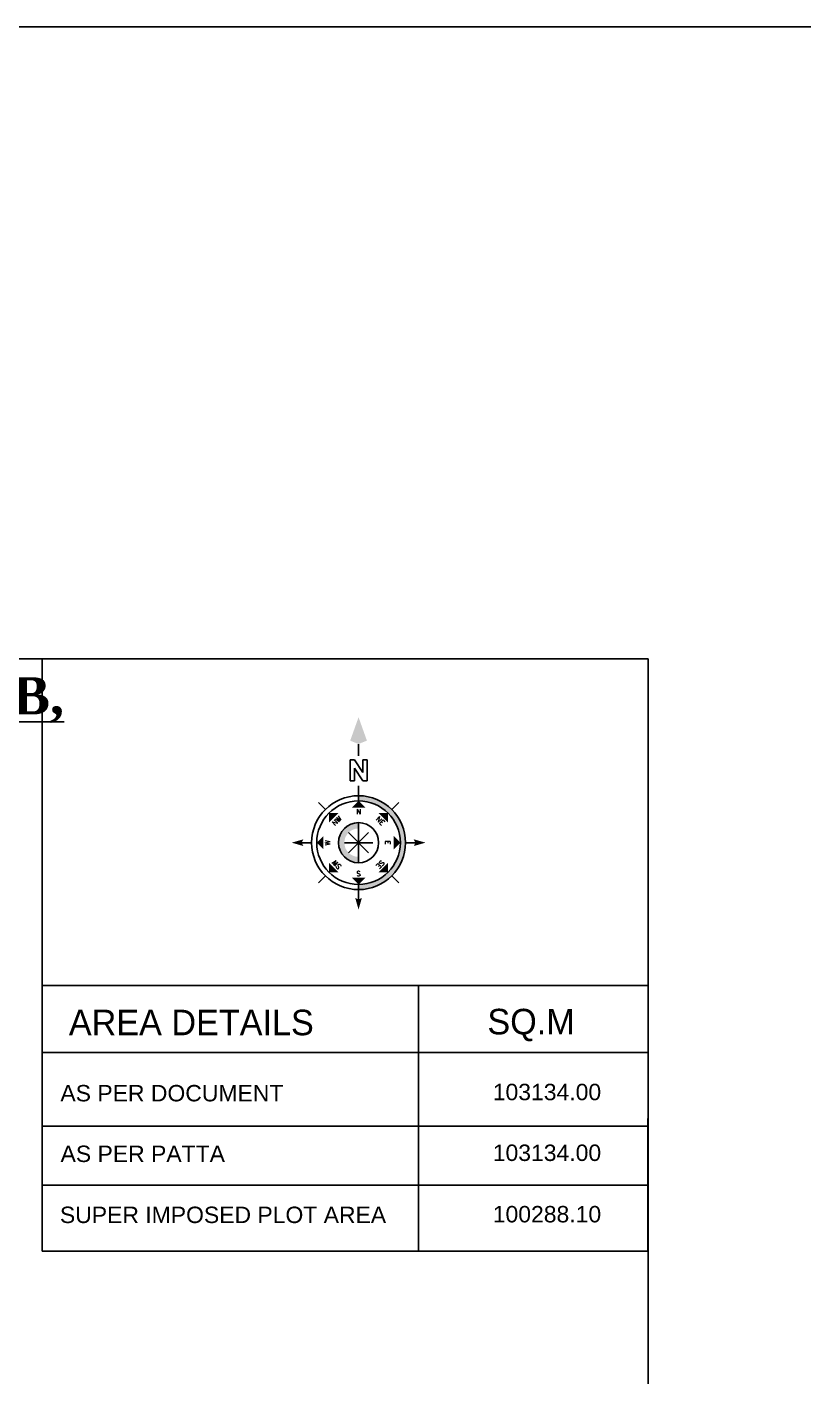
# Model space of a CAD drawing. Header units: metres. Extents: x 0 to 1012, y 0 to 496.
# Drawn here: x 462.4 to 558, y 329.8 to 496.1 of the extents above; entities that cross this region are included whole.
import ezdxf
from ezdxf.enums import TextEntityAlignment as Align

# ---------------------------------------------------------------- set-up
doc = ezdxf.new("R2010")
doc.units = ezdxf.units.M
doc.header["$LTSCALE"] = 3.5
doc.header["$MEASUREMENT"] = 0
doc.linetypes.add('DOT2', pattern=[0.125, 0, -0.125])
doc.layers.get('0').update_dxf_attribs({"linetype": 'CONTINUOUS'})
doc.layers.get('DEFPOINTS').update_dxf_attribs({"linetype": 'CONTINUOUS'})
doc.layers.add('SEGREGATED_TOILET', color=1, linetype='CONTINUOUS', lineweight=0)
doc.styles.add('Annotative', font='arial.ttf')
doc.styles.add('RomanS', font='romans.shx')
doc.dimstyles.get("Standard").update_dxf_attribs({"dimtxt": 0.18, "dimasz": 0.18, "dimexe": 0.18, "dimexo": 0.0625, "dimgap": 0.09, "dimtad": 0, "dimtih": 1, "dimtoh": 1, "dimdec": 4, "dimzin": 0, "dimdsep": 46, "dimtxsty": 'Standard', "dimcen": 0.09, "dimadec": 0, "dimazin": 0, "dimtfac": 1, "dimtdec": 4, "dimtofl": 0, "dimtmove": 0, "dimatfit": 3, "dimfxl": 0, "dimtolj": 1, "dimtzin": 0, "dimarcsym": 0})

# ---------------------------------------------------------------- blocks, each defined once
blk = doc.blocks.new('*D101')
at = {"layer": 'DEFPOINTS', "color": 0}
for p in [(129.92, 354.23), (512.55, 293.94), (512.55, 293.94)]:
    blk.add_point(p, dxfattribs=at)
at = {"layer": 'SEGREGATED_TOILET', "color": 0, "linetype": 'DOT2', "lineweight": -2}
for p, q in [((129.93, 354.29), (129.95, 354.4)), ((512.56, 294), (512.57, 294.12))]:
    blk.add_line(p, q, dxfattribs=at)
at = {"layer": 'SEGREGATED_TOILET', "color": 0, "lineweight": -2}
for p, q in [((130.1, 354.2), (320.51, 324.2)), ((512.37, 293.97), (321.95, 323.97))]:
    blk.add_line(p, q, dxfattribs=at)
at = {"layer": 'SEGREGATED_TOILET', "color": 0}
for points in [[(130.1, 354.23), (130.09, 354.17), (129.92, 354.23)], [(512.37, 293.99), (512.36, 293.94), (512.55, 293.94)]]:
    blk.add_solid(points, dxfattribs=at)
at = {"layer": 'SEGREGATED_TOILET', "color": 0, "insert": (321.23, 324.08), "char_height": 0.18, "attachment_point": 5}
blk.add_mtext('\\A1;387.3489', dxfattribs=at)

msp = doc.modelspace()

# ---------------------------------------------------------------- hatches: boundary and pattern name
at = {"linetype": 'ByBlock'}
h = msp.add_hatch(color=256, dxfattribs=at)
h.paths.add_polyline_path([(503.23045, 390.38258), (503.23045, 389.74943, 1), (503.23045, 401.32313), (503.23045, 400.68998, -1)])
h.paths.add_polyline_path([(503.23045, 397.28551), (503.23045, 398.01006, 1), (503.23045, 393.0625), (503.23045, 393.78706, -1)])

# ---------------------------------------------------------------- linework, layer by layer
for p, q in [((503.23045, 406.25598), (503.23045, 407.69902)), ((502.21505, 405.76431), (502.73455, 405.76431)), ((502.21505, 403.16684), (502.21505, 405.76431)), ((502.73455, 405.76431), (503.77353, 404.20583)), ((503.77353, 405.76431), (504.29303, 405.76431)), ((503.77353, 404.20583), (503.77353, 405.76431)), ((504.29303, 405.76431), (504.29303, 403.16684)), ((502.73455, 404.72532), (502.73455, 403.16684)), ((503.77353, 403.16684), (502.73455, 404.72532)), ((502.73455, 403.16684), (502.21505, 403.16684)), ((503.23045, 401.32313), (503.23045, 402.54532)), ((504.29303, 403.16684), (503.77353, 403.16684)), ((503.23045, 401.32313), (503.23045, 400.68998)), ((499.13853, 399.6282), (498.27432, 400.49242)), ((507.32238, 399.6282), (508.18659, 400.49242)), ((503.23045, 397.28551), (503.23045, 398.01006)), ((501.99357, 394.29939), (504.46734, 396.77317)), ((504.46734, 394.29939), (501.99357, 396.77317)), ((504.46734, 396.77317), (501.99357, 394.29939)), ((501.99357, 396.77317), (504.46734, 394.29939)), ((503.23045, 393.78706), (503.23045, 397.28551)), ((503.23045, 397.28551), (503.23045, 393.78706)), ((497.4436, 395.53628), (496.22142, 395.53628)), ((501.48123, 395.53628), (504.97968, 395.53628)), ((504.97968, 395.53628), (501.48123, 395.53628)), ((509.01731, 395.53628), (510.23949, 395.53628)), ((503.23045, 393.78706), (503.23045, 393.0625)), ((499.13853, 391.44436), (498.27432, 390.58015)), ((507.32238, 391.44436), (508.18659, 390.58015)), ((503.23045, 389.74943), (503.23045, 390.38258)), ((503.23045, 389.74943), (503.23045, 388.52725))]:
    msp.add_line(p, q, dxfattribs=at)
for p, q in [((464.22026, 345.16633), (464.23368, 377.9331)), ((510.61577, 345.16633), (510.62919, 377.9331)), ((538.89595, 345.16633), (538.90938, 377.9331)), ((464.23816, 369.66591), (538.89825, 369.66591)), ((464.23816, 360.60539), (538.89825, 360.60539)), ((464.23816, 353.32329), (538.89825, 353.32329))]:
    msp.add_line(p, q)
for points in [[(0.00003, 496.08482), (1012.3595, 496.08482), (1012.3595, 0.00001), (0.00003, 0.00001)], [(25.07741, 418.19092), (538.90938, 418.19092), (538.90938, 64.96221), (25.07741, 64.96221)], [(464.22026, 345.16633), (538.90938, 345.16633), (538.90938, 418.19092), (464.22026, 418.19092)], [(464.22026, 345.16633), (538.90938, 345.16633), (538.90938, 377.9331), (464.22026, 377.9331)]]:
    msp.add_lwpolyline(points, close=True)
for radius in [5.78685, 5.1537, 2.47378]:
    msp.add_circle((503.23045, 395.53628), radius, dxfattribs=at)
for points in [[(503.23045, 410.99739), (502.19971, 408.11131), (503.23045, 407.69902)], [(503.23045, 407.69902), (504.26119, 408.11131), (503.23045, 410.99739)], [(499.58624, 399.1805), (500.75239, 399.1805), (499.58624, 398.01435)], [(503.23045, 400.68998), (504.05505, 399.86539), (502.40586, 399.86539)], [(506.87467, 399.1805), (506.87467, 398.01435), (505.70852, 399.1805)], [(494.98453, 395.53628), (496.42757, 395.94858), (496.22142, 395.53628)], [(498.07675, 395.53628), (498.90134, 396.36087), (498.90134, 394.71169)], [(508.38416, 395.53628), (507.55956, 394.71169), (507.55956, 396.36087)], [(510.03334, 395.94858), (510.23949, 395.53628), (511.47638, 395.53628)], [(496.42757, 395.12399), (496.22142, 395.53628), (494.98453, 395.53628)], [(511.47638, 395.53628), (510.03334, 395.12399), (510.23949, 395.53628)], [(499.58624, 391.89206), (499.58624, 393.05821), (500.75239, 391.89206)], [(506.87467, 391.89206), (505.70852, 391.89206), (506.87467, 393.05821)], [(503.23045, 390.38258), (502.40586, 391.20717), (504.05505, 391.20717)], [(503.23045, 387.29036), (502.81816, 388.73339), (503.23045, 388.52725)], [(503.64275, 388.73339), (503.23045, 388.52725), (503.23045, 387.29036)]]:
    msp.add_solid(points, dxfattribs=at)

# ---------------------------------------------------------------- texts
at = {"linetype": 'ByBlock', "style": 'RomanS'}
for s, p in [('N', (503.23045, 399.0408)), ('S', (503.23045, 391.41332))]:
    msp.add_text(s, height=0.61844, dxfattribs=at).set_placement(p, align=Align.CENTER)
for s, height, rotation, p in [('NW', 0.618444, 45, (500.75239, 398.01435)), ('NE', 0.618444, 315, (505.70423, 398.01006)), ('W', 0.61844, 90, (499.72594, 395.53628)), ('E', 0.61844, 270, (506.52882, 395.53628)), ('SW', 0.618444, 135, (500.75239, 393.05821)), ('SE', 0.618444, 225, (505.70423, 393.0625))]:
    msp.add_text(s, height=height, rotation=rotation, dxfattribs=at).set_placement(p, align=Align.CENTER)
for s, height, p in [('AREA DETAILS', 3.1492585, (467.5219, 371.79912)), ('SQ.M', 3.149259, (519.11405, 371.90501))]:
    msp.add_text(s, height=height).set_placement(p)
at = {"style": 'Annotative'}
for s, height, p in [('103134.00', 2.023652, (519.77343, 363.79003)), ('AS PER DOCUMENT', 2.0236522, (466.47843, 363.64658)), ('AS PER PATTA', 2.0236522, (466.50044, 356.17032)), ('103134.00', 2.023652, (519.77343, 356.2994)), ('SUPER IMPOSED PLOT AREA', 2.0236522, (466.41991, 348.64806)), ('100288.10', 2.023652, (519.77343, 348.73102))]:
    msp.add_text(s, height=height, dxfattribs=at).set_placement(p)
at = {"insert": (28.37085, 415.93564), "char_height": 4.57196305, "width": 590.0308009, "attachment_point": 1, "style": 'RomanS'}
msp.add_mtext('\\A1;{\\fTimes New Roman CE|b1|i0|c0|p18;\\LSite Plan Showing  The Proposed  Construction of R.C.C Roof and Galvalume Sheet Roof Industrial Building   in S.F. Nos:144/ 1B, 145/ 1A , 145/ 1B, \\P\\P145/ 1C1, 145/2,  145 / 3A1A, 145 /3B, 145/3C , 145/ 3D1, 146/ 2A, 146/ 2B at  Varapalayam Village  and Panchayat, \\C7; Perundurai Taluk, Erode Dt.}', dxfattribs=at)

# ---------------------------------------------------------------- dimensions: what is measured, and where the dimension line sits
at = {"layer": 'SEGREGATED_TOILET'}
dim = msp.add_aligned_dim(p1=(129.91727, 354.22692), p2=(512.54551, 293.93734), distance=0, dimstyle='Standard', dxfattribs=at)
dim.commit()
dim.dimension.update_dxf_attribs({"geometry": '*D101', "text_midpoint": (321.23139, 324.08213)})

doc.saveas('drawing.dxf')
